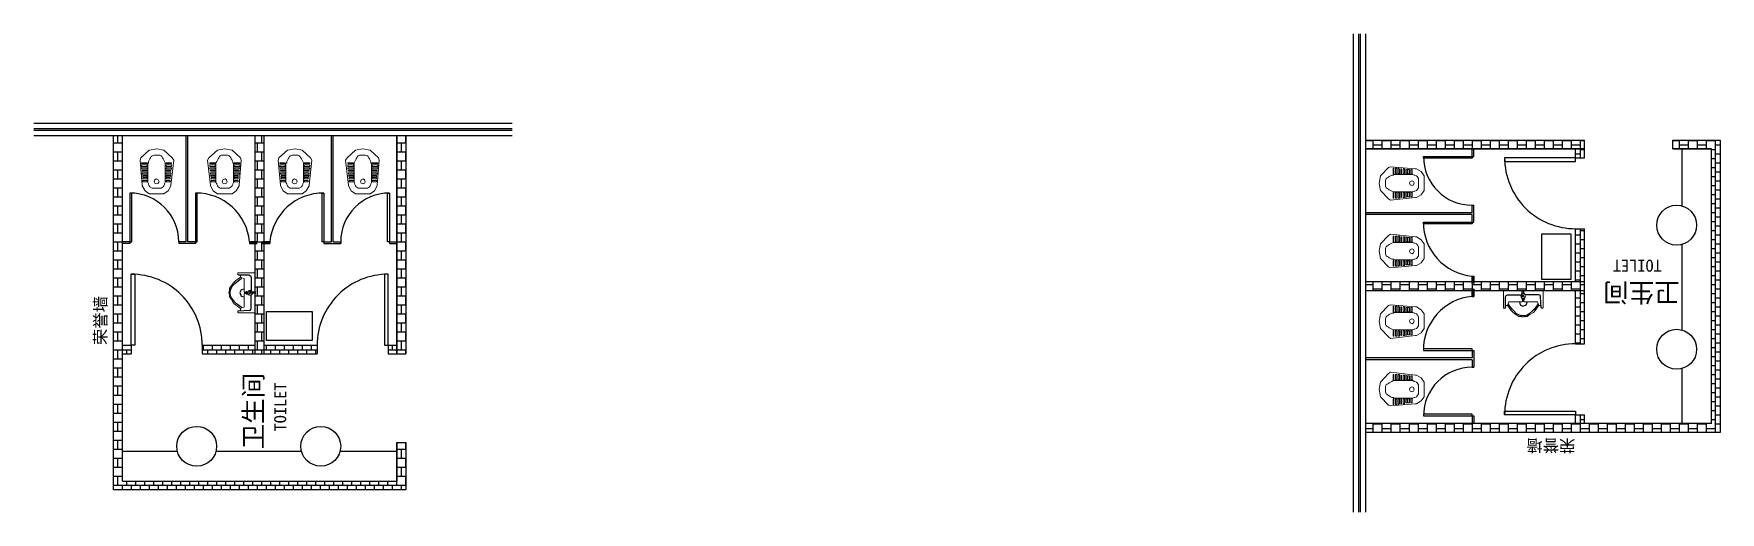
# Model space of a CAD drawing. Header units: millimetres. Extents: x 5625199 to 7433318, y -3316392 to -2552493.
# Drawn here: x 6534075 to 6553111, y -2658920 to -2653520 of the extents above; entities that cross this region are included whole.
import ezdxf

# ---------------------------------------------------------------- set-up
doc = ezdxf.new("R2010")
doc.units = ezdxf.units.MM
for name, color, linetype in [('PL-固定家具', 155, 'Continuous'), ('PL-文字标注', 2, 'Continuous'), ('PL-新建墙体', 5, 'Continuous'), ('PL-活动家具', 15, 'Continuous'), ('PL-门', 4, 'Continuous')]:
    doc.layers.add(name, color=color, linetype=linetype)
doc.styles.add('黑体', font='simhei.ttf')

# ---------------------------------------------------------------- blocks, each defined once
blk = doc.blocks.new('GRDRDRD')
at = {"lineweight": 9}
for points in [[(5099847, -2519310), (5099792, -2519279), (5099760, -2519231), (5099760, -2519145), (5099760, -2519066), (5099792, -2519018), (5099847, -2518987)], [(5099839, -2519073), (5099847, -2519066), (5099863, -2519058), (5099871, -2519058), (5099886, -2519050), (5100100, -2519050)], [(5099847, -2518987), (5099855, -2518987)], [(5100139, -2518955), (5099855, -2518987)], [(5100100, -2519050), (5100107, -2519050)], [(5100107, -2519050), (5100123, -2519058), (5100139, -2519066), (5100155, -2519073), (5100163, -2519081), (5100178, -2519089), (5100186, -2519097)], [(5100139, -2518955), (5100163, -2518971)], [(5100163, -2518971), (5100250, -2519066), (5100265, -2519145), (5100250, -2519231), (5100163, -2519326)], [(5099823, -2519097), (5099839, -2519073)], [(5099823, -2519200), (5099823, -2519097)], [(5099839, -2519223), (5099823, -2519200)], [(5100107, -2519247), (5100100, -2519247), (5099886, -2519247), (5099871, -2519239), (5099863, -2519239), (5099847, -2519231), (5099839, -2519223)], [(5100107, -2519239), (5100100, -2519247)], [(5100186, -2519200), (5100178, -2519208), (5100163, -2519216), (5100155, -2519223), (5100139, -2519231), (5100123, -2519239), (5100107, -2519239)], [(5100186, -2519097), (5100194, -2519113)], [(5100194, -2519176), (5100186, -2519200)], [(5100194, -2519176), (5100194, -2519113)], [(5100139, -2519334), (5099855, -2519310), (5099847, -2519310)], [(5100163, -2519326), (5100139, -2519334)]]:
    blk.add_lwpolyline(points, dxfattribs=at)
at = {"lineweight": 13}
for points in [[(5099894, -2518995), (5099910, -2518995), (5099910, -2519042), (5099894, -2519042)], [(5099926, -2518995), (5099942, -2518995), (5099942, -2519042), (5099926, -2519042)], [(5099950, -2518995), (5099965, -2518987), (5099965, -2519042), (5099950, -2519042)], [(5099981, -2518987), (5099997, -2518987), (5099997, -2519042), (5099981, -2519042)], [(5100013, -2518987), (5100021, -2518987), (5100021, -2519042), (5100013, -2519042)], [(5100052, -2519042), (5100036, -2519042), (5100036, -2518979), (5100052, -2518979)], [(5100084, -2519042), (5100068, -2519042), (5100068, -2518979), (5100084, -2518979)], [(5100107, -2519042), (5100100, -2519042), (5100100, -2518979), (5100107, -2518979)], [(5099894, -2519176), (5099878, -2519168), (5099871, -2519152), (5099878, -2519129), (5099894, -2519121), (5099918, -2519129), (5099926, -2519152), (5099918, -2519168)], [(5100084, -2519318), (5100068, -2519318), (5100068, -2519255), (5100084, -2519255)], [(5100100, -2519318), (5100100, -2519255), (5100107, -2519255), (5100107, -2519318)]]:
    blk.add_lwpolyline(points, close=True, dxfattribs=at)
for points in [[(5099894, -2519302), (5099894, -2519255), (5099910, -2519255), (5099910, -2519302)], [(5099910, -2519302), (5099894, -2519302)], [(5099926, -2519302), (5099926, -2519255), (5099942, -2519255), (5099942, -2519302)], [(5099942, -2519302), (5099926, -2519302)], [(5099950, -2519302), (5099950, -2519255), (5099965, -2519255), (5099965, -2519302)], [(5099965, -2519302), (5099950, -2519302)], [(5099981, -2519310), (5099981, -2519255), (5099997, -2519255), (5099997, -2519310)], [(5099997, -2519310), (5099981, -2519310)], [(5100013, -2519310), (5100013, -2519255), (5100021, -2519255), (5100021, -2519310)], [(5100021, -2519310), (5100013, -2519310)], [(5100036, -2519310), (5100036, -2519255), (5100052, -2519255), (5100052, -2519318), (5100036, -2519310)]]:
    blk.add_lwpolyline(points, dxfattribs=at)
blk = doc.blocks.new('SFSEEE')
at = {"lineweight": 9}
for points in [[(5103261, -2495352), (5103269, -2495352), (5103269, -2495375), (5103261, -2495375), (5103072, -2495375), (5103072, -2494925), (5103261, -2494925), (5103269, -2494933), (5103269, -2494949), (5103261, -2494949)], [(5103198, -2495139), (5103198, -2495012), (5103198, -2494989), (5103222, -2494981), (5103238, -2494973)], [(5103246, -2494949), (5103238, -2494957), (5103238, -2494965), (5103238, -2494973), (5103269, -2494996), (5103293, -2495012), (5103317, -2495036), (5103340, -2495075), (5103364, -2495107), (5103364, -2495123), (5103372, -2495154), (5103364, -2495178), (5103364, -2495202), (5103340, -2495233), (5103317, -2495265), (5103293, -2495289), (5103269, -2495304), (5103238, -2495328), (5103238, -2495336), (5103238, -2495344), (5103246, -2495352)], [(5103238, -2495328), (5103222, -2495320), (5103198, -2495312), (5103198, -2495296), (5103198, -2495162)]]:
    blk.add_lwpolyline(points, dxfattribs=at)
at = {"lineweight": 25}
for points in [[(5103261, -2494949), (5103143, -2494957), (5103127, -2494957), (5103119, -2494973), (5103119, -2495123)], [(5103222, -2494981), (5103230, -2494989), (5103261, -2495012), (5103285, -2495028), (5103301, -2495044), (5103332, -2495083), (5103348, -2495107), (5103356, -2495131), (5103356, -2495154), (5103356, -2495170), (5103348, -2495194), (5103332, -2495225), (5103301, -2495257), (5103285, -2495273), (5103261, -2495289), (5103230, -2495312), (5103222, -2495320)], [(5103072, -2495146), (5103096, -2495146), (5103104, -2495139)], [(5103104, -2495162), (5103096, -2495162), (5103072, -2495162), (5103072, -2495139)], [(5103261, -2495352), (5103143, -2495352), (5103127, -2495344), (5103119, -2495328), (5103119, -2495178)], [(5103159, -2495139), (5103159, -2495131)], [(5103159, -2495162), (5103159, -2495154)], [(5103167, -2495146), (5103175, -2495146), (5103182, -2495146)], [(5103167, -2495154), (5103175, -2495154), (5103182, -2495154)], [(5103175, -2495162), (5103175, -2495154)], [(5103182, -2495146), (5103190, -2495146), (5103190, -2495139), (5103190, -2495162), (5103190, -2495139), (5103190, -2495162), (5103182, -2495154)], [(5103198, -2495194), (5103230, -2495186), (5103246, -2495154), (5103230, -2495115), (5103198, -2495107)]]:
    blk.add_lwpolyline(points, dxfattribs=at)
for points in [[(5103072, -2495139), (5103072, -2495162), (5103072, -2495146)], [(5103127, -2495123), (5103111, -2495131), (5103104, -2495154), (5103111, -2495170), (5103127, -2495178), (5103151, -2495170), (5103159, -2495154), (5103151, -2495131)], [(5103143, -2495154), (5103135, -2495146), (5103127, -2495146), (5103119, -2495154), (5103127, -2495162), (5103135, -2495162)], [(5103175, -2495162), (5103175, -2495139), (5103167, -2495139), (5103167, -2495162)]]:
    blk.add_lwpolyline(points, close=True, dxfattribs=at)

msp = doc.modelspace()

# ---------------------------------------------------------------- hatches: boundary and pattern name
at = {"layer": 'PL-新建墙体'}
h = msp.add_hatch(dxfattribs=at)
h.set_pattern_fill('AR-B88', color=250, scale=0.5, angle=180)
h.set_pattern_definition([(180, (4359154.67, -8308283.8), (-1e-14, -101.6), []), (270, (4359154.67, -8308283.795), (50.8, -101.6), [101.6, -101.6])])
h.paths.add_polyline_path([(6534974.03, -2654667.67), (6534974.01, -2658667.84), (6538274.4, -2658667.84), (6538274.4, -2658133.63), (6538174.29, -2658133.63), (6538174.29, -2658567.63), (6535076.12, -2658567.63), (6535076.14, -2654667.67)])
h.paths.add_polyline_path([(6536575.21, -2654667.67), (6536575.21, -2657133.63), (6536675.21, -2657133.63), (6536675.21, -2654667.67)])
h.paths.add_polyline_path([(6536575.21, -2657033.63), (6535975.89, -2657033.63), (6535975.89, -2657133.63), (6536575.21, -2657133.63)])
h.paths.add_polyline_path([(6536675.21, -2657133.63), (6537274.3, -2657133.63), (6537274.3, -2657033.63), (6536675.21, -2657033.63)])
h.paths.add_polyline_path([(6535076.13, -2657033.63), (6535076.13, -2657133.63), (6535175.89, -2657133.63), (6535175.89, -2657033.63), (6535076.13, -2657033.63)])
h.paths.add_polyline_path([(6538174.29, -2657033.63), (6538074.3, -2657033.63), (6538074.3, -2657133.63), (6538174.29, -2657133.63)])
h.paths.add_polyline_path([(6538174.29, -2657133.63), (6538274.4, -2657133.63), (6538274.4, -2654667.68), (6538174.29, -2654667.68), (6538174.29, -2657033.63)])
h = msp.add_hatch(dxfattribs=at)
h.set_pattern_fill('AR-B88', color=250, scale=0.5, angle=270)
h.set_pattern_definition([(270, (12202726.75, -4833839.67), (101.6, -2e-14), []), (360, (12202726.747, -4833839.667), (101.6, 50.8), [101.6, -101.6])])
h.paths.add_polyline_path([(6549110.63, -2658020.31), (6553110.79, -2658020.33), (6553110.79, -2654719.94), (6552576.58, -2654719.94), (6552576.58, -2654820.05), (6553010.58, -2654820.05), (6553010.58, -2657918.22), (6549110.63, -2657918.2)])
h.paths.add_polyline_path([(6549110.63, -2656419.13), (6551576.58, -2656419.13), (6551576.58, -2656319.13), (6549110.63, -2656319.13)])
h.paths.add_polyline_path([(6551476.58, -2656419.13), (6551476.58, -2657018.45), (6551576.58, -2657018.45), (6551576.58, -2656419.13)])
h.paths.add_polyline_path([(6551576.58, -2656319.13), (6551576.58, -2655720.04), (6551476.58, -2655720.04), (6551476.58, -2656319.13)])
h.paths.add_polyline_path([(6551476.58, -2657918.21), (6551576.58, -2657918.21), (6551576.58, -2657818.45), (6551476.58, -2657818.45), (6551476.58, -2657918.21)])
h.paths.add_polyline_path([(6551476.58, -2654820.05), (6551476.58, -2654920.04), (6551576.58, -2654920.04), (6551576.58, -2654820.05)])
h.paths.add_polyline_path([(6551576.58, -2654820.05), (6551576.58, -2654719.94), (6549110.63, -2654719.94), (6549110.63, -2654820.05), (6551476.58, -2654820.05)])

# ---------------------------------------------------------------- linework, layer by layer
at = {"color": 250, "ltscale": 500}
for p, q in [((6548970.63, -2658919.76), (6548970.63, -2653519.76)), ((6549110.63, -2658919.76), (6549110.63, -2653519.76)), ((6534074.57, -2654527.67), (6539474.57, -2654527.67)), ((6534074.57, -2654667.67), (6539474.57, -2654667.67))]:
    msp.add_line(p, q, dxfattribs=at)
at = {"color": 3, "ltscale": 500}
for p, q in [((6549030.63, -2658919.76), (6549030.63, -2653519.76)), ((6549050.63, -2658919.76), (6549050.63, -2653519.76)), ((6534074.57, -2654587.67), (6539474.57, -2654587.67)), ((6534074.57, -2654607.67), (6539474.57, -2654607.67))]:
    msp.add_line(p, q, dxfattribs=at)
at = {"ltscale": 500}
for p, q in [((6538174.29, -2654667.66), (6538174.29, -2657133.63)), ((6538274.4, -2654667.66), (6538274.4, -2654667.66)), ((6549110.61, -2654719.94), (6549110.61, -2654719.94)), ((6553110.79, -2654719.94), (6553110.79, -2656622.58)), ((6549110.61, -2654820.05), (6551576.58, -2654820.05)), ((6538274.4, -2658667.84), (6536371.75, -2658667.84))]:
    msp.add_line(p, q, dxfattribs=at)
at = {"layer": 'PL-固定家具', "ltscale": 500}
for p, q in [((6535795.68, -2655867.65), (6535795.68, -2654667.65)), ((6535815.68, -2655867.65), (6535815.68, -2654667.65)), ((6537434.52, -2655867.65), (6537434.52, -2654667.65)), ((6537454.52, -2655867.65), (6537454.52, -2654667.65)), ((6550310.6, -2654905.05), (6550310.6, -2654820.28)), ((6550310.6, -2654905.05), (6550330.6, -2654905.05)), ((6550330.6, -2654905.05), (6550330.6, -2654820.28)), ((6550310.6, -2655539.82), (6549110.6, -2655539.82)), ((6550310.6, -2655539.82), (6550310.6, -2655455.05)), ((6550310.6, -2655455.05), (6550330.6, -2655455.05)), ((6550330.6, -2655644.58), (6550330.6, -2655455.05)), ((6550310.6, -2655559.82), (6549110.6, -2655559.82)), ((6550310.6, -2655644.58), (6550310.6, -2655559.82)), ((6550310.6, -2655644.58), (6550330.6, -2655644.58)), ((6535160.9, -2655867.65), (6535076.13, -2655867.65)), ((6535160.9, -2655887.65), (6535076.13, -2655887.65)), ((6535160.9, -2655867.65), (6535160.9, -2655887.65)), ((6535795.68, -2655867.65), (6535710.9, -2655867.65)), ((6535710.9, -2655867.65), (6535710.9, -2655887.65)), ((6535900.43, -2655887.65), (6535710.9, -2655887.65)), ((6535900.43, -2655867.65), (6535815.68, -2655867.65)), ((6535900.43, -2655867.65), (6535900.43, -2655887.65)), ((6536595.22, -2655867.65), (6536510.43, -2655867.65)), ((6536510.43, -2655867.65), (6536595.2, -2655867.65)), ((6536510.43, -2655867.65), (6536510.43, -2655887.65)), ((6536595.22, -2655887.65), (6536510.43, -2655887.65)), ((6536510.43, -2655887.65), (6536595.2, -2655887.65)), ((6536654.97, -2655867.65), (6536739.76, -2655867.65)), ((6536654.97, -2655887.65), (6536739.76, -2655887.65)), ((6536739.76, -2655867.65), (6536654.99, -2655867.65)), ((6536739.76, -2655887.65), (6536654.99, -2655887.65)), ((6536739.76, -2655867.65), (6536739.76, -2655887.65)), ((6537349.76, -2655867.65), (6537434.52, -2655867.65)), ((6537349.76, -2655867.65), (6537349.76, -2655887.65)), ((6537349.76, -2655887.65), (6537539.29, -2655887.65)), ((6537454.52, -2655867.65), (6537539.29, -2655867.65)), ((6537539.29, -2655867.65), (6537539.29, -2655887.65)), ((6538089.29, -2655867.65), (6538174.06, -2655867.65)), ((6538089.29, -2655867.65), (6538089.29, -2655887.65)), ((6538089.29, -2655887.65), (6538174.06, -2655887.65)), ((6550310.6, -2656339.37), (6550310.6, -2656254.58)), ((6550310.6, -2656254.58), (6550310.6, -2656339.35)), ((6550310.6, -2656254.58), (6550330.6, -2656254.58)), ((6550330.6, -2656339.37), (6550330.6, -2656254.58)), ((6550330.6, -2656254.58), (6550330.6, -2656339.35)), ((6550310.6, -2656399.12), (6550310.6, -2656483.91)), ((6550310.6, -2656483.91), (6550310.6, -2656399.13)), ((6550310.6, -2656483.91), (6550330.6, -2656483.91)), ((6550330.6, -2656399.12), (6550330.6, -2656483.91)), ((6550330.6, -2656483.91), (6550330.6, -2656399.13)), ((6550310.6, -2657178.66), (6549110.6, -2657178.66)), ((6550310.6, -2657198.66), (6549110.6, -2657198.66)), ((6550310.6, -2657093.91), (6550310.6, -2657178.66)), ((6550310.6, -2657093.91), (6550330.6, -2657093.91)), ((6550310.6, -2657198.66), (6550310.6, -2657283.43)), ((6550330.6, -2657093.91), (6550330.6, -2657283.43)), ((6550310.6, -2657283.43), (6550330.6, -2657283.43)), ((6550310.6, -2657833.43), (6550310.6, -2657918.21)), ((6550310.6, -2657833.43), (6550330.6, -2657833.43)), ((6550330.6, -2657833.43), (6550330.6, -2657918.21))]:
    msp.add_line(p, q, dxfattribs=at)
at = {"layer": 'PL-新建墙体'}
for p, q in [((6534974.01, -2658667.84), (6534974.03, -2654667.68)), ((6535076.12, -2658567.63), (6535076.14, -2654667.68)), ((6536575.21, -2657133.63), (6536575.21, -2654667.66)), ((6536675.21, -2657133.63), (6536675.21, -2654667.66)), ((6538174.29, -2657133.63), (6538174.29, -2654667.66)), ((6538274.4, -2654667.66), (6538274.4, -2657133.63)), ((6549110.61, -2654719.94), (6551576.58, -2654719.94)), ((6551576.58, -2654820.05), (6551576.58, -2654719.94)), ((6552576.58, -2654719.94), (6553110.79, -2654719.94)), ((6552576.58, -2654820.05), (6552576.58, -2654719.94)), ((6553110.79, -2654719.94), (6553110.79, -2658020.33)), ((6551576.58, -2654820.05), (6549110.61, -2654820.05)), ((6551476.58, -2654920.04), (6551476.58, -2654820.05)), ((6551476.58, -2654920.04), (6551576.58, -2654920.04)), ((6551576.58, -2654920.04), (6551576.58, -2654820.05)), ((6552576.58, -2654820.05), (6553010.58, -2654820.05)), ((6553010.58, -2654820.05), (6552576.58, -2654820.05)), ((6553010.58, -2657918.22), (6553010.58, -2654820.05)), ((6551476.58, -2656319.94), (6551476.58, -2655720.04)), ((6551476.58, -2655720.04), (6551576.58, -2655720.04)), ((6551576.58, -2657018.45), (6551576.58, -2655720.04)), ((6551576.58, -2656319.13), (6549110.61, -2656319.13)), ((6551576.58, -2656419.13), (6549110.61, -2656419.13)), ((6551476.58, -2657018.45), (6551476.58, -2656418.32)), ((6535076.12, -2657033.63), (6535175.89, -2657033.63)), ((6535175.89, -2657033.63), (6535175.89, -2657133.63)), ((6535975.89, -2657033.63), (6536576.02, -2657033.63)), ((6535975.89, -2657033.63), (6535975.89, -2657133.63)), ((6536674.39, -2657033.63), (6537274.3, -2657033.63)), ((6537274.3, -2657033.63), (6537274.3, -2657133.63)), ((6538074.3, -2657033.63), (6538174.29, -2657033.63)), ((6538074.3, -2657033.63), (6538074.3, -2657133.63)), ((6551476.58, -2657018.45), (6551576.58, -2657018.45)), ((6535076.12, -2657133.63), (6535175.89, -2657133.63)), ((6535975.89, -2657133.63), (6537274.3, -2657133.63)), ((6538074.3, -2657133.63), (6538174.29, -2657133.63)), ((6538174.29, -2657133.63), (6538274.4, -2657133.63)), ((6551476.58, -2657918.22), (6551476.58, -2657818.45)), ((6551476.58, -2657818.45), (6551576.58, -2657818.45)), ((6551576.58, -2657918.22), (6551576.58, -2657818.45)), ((6553010.58, -2657918.22), (6549110.63, -2657918.2)), ((6553110.79, -2658020.33), (6549110.63, -2658020.31)), ((6538174.29, -2658133.63), (6538174.29, -2658567.63)), ((6538174.29, -2658567.63), (6538174.29, -2658133.63)), ((6538174.29, -2658133.63), (6538274.4, -2658133.63)), ((6538274.4, -2658133.63), (6538274.4, -2658667.84)), ((6535076.12, -2658567.63), (6538174.29, -2658567.63)), ((6538274.4, -2658667.84), (6534974.01, -2658667.84))]:
    msp.add_line(p, q, dxfattribs=at)
at = {"layer": 'PL-活动家具'}
for p, q in [((6552676.58, -2654820.05), (6552676.58, -2655462.51)), ((6552676.57, -2655897.14), (6552676.57, -2656863.14)), ((6552676.57, -2657297.77), (6552676.57, -2657918.22)), ((6535696.57, -2658233.62), (6535076.12, -2658233.61)), ((6537097.2, -2658233.62), (6536131.2, -2658233.62)), ((6538174.29, -2658233.63), (6537531.83, -2658233.63))]:
    msp.add_line(p, q, dxfattribs=at)
for points in [[(6551424.91, -2656293.93), (6551098.39, -2656293.93), (6551098.39, -2655776.8), (6551424.91, -2655776.8)], [(6536700.41, -2656981.96), (6536700.41, -2656655.44), (6537217.54, -2656655.44), (6537217.54, -2656981.96)]]:
    msp.add_lwpolyline(points, close=True, dxfattribs=at)
for centre in [(6552618.28, -2655679.83), (6552618.28, -2657080.45), (6535913.89, -2658175.32), (6537314.51, -2658175.32)]:
    msp.add_circle(centre, 225, dxfattribs=at)
at = {"layer": 'PL-门'}
for points in [[(6550310.6, -2654925.05), (6549760.6, -2654925.05), (6549760.6, -2654905.05), (6550310.6, -2654905.05)], [(6551476.58, -2654920.04), (6550676.58, -2654920.04), (6550676.58, -2654960.04), (6551476.58, -2654960.04)], [(6535180.9, -2655867.65), (6535180.9, -2655317.65), (6535160.9, -2655317.65), (6535160.9, -2655867.65)], [(6535920.43, -2655867.65), (6535920.43, -2655317.65), (6535900.43, -2655317.65), (6535900.43, -2655867.65)], [(6537329.76, -2655867.65), (6537329.76, -2655317.65), (6537349.76, -2655317.65), (6537349.76, -2655867.65)], [(6538069.29, -2655867.65), (6538069.29, -2655317.65), (6538089.29, -2655317.65), (6538089.29, -2655867.65)], [(6550310.6, -2655664.58), (6549760.6, -2655664.58), (6549760.6, -2655644.58), (6550310.6, -2655644.58)], [(6535175.89, -2657033.63), (6535175.89, -2656233.63), (6535215.89, -2656233.63), (6535215.89, -2657033.63)], [(6538074.3, -2657033.63), (6538074.3, -2656233.63), (6538034.3, -2656233.63), (6538034.3, -2657033.63)], [(6550310.6, -2657073.91), (6549760.6, -2657073.91), (6549760.6, -2657093.91), (6550310.6, -2657093.91)], [(6550310.6, -2657813.43), (6549760.6, -2657813.43), (6549760.6, -2657833.43), (6550310.6, -2657833.43)], [(6551476.58, -2657818.44), (6550676.58, -2657818.44), (6550676.58, -2657778.44), (6551476.58, -2657778.44)]]:
    msp.add_lwpolyline(points, close=True, dxfattribs=at)
at = {"layer": 'PL-门', "color": 250}
for centre, radius, start, end in [((6550310.6, -2654905.05), 550, 180, 270), ((6551476.58, -2654920.04), 800, 180, 270.141393), ((6535160.9, -2655867.65), 550, 0, 90), ((6535908.84, -2655921.6), 604.01, 5.124323, 90.79755), ((6537341.35, -2655921.6), 604.01, 89.20245, 174.875677), ((6538089.29, -2655867.65), 550, 90, 180), ((6550364.55, -2655652.99), 604.01, 179.20245, 264.875677), ((6535175.89, -2657033.63), 800, 359.858607, 90), ((6538074.3, -2657033.63), 800, 90, 180.141393), ((6550364.55, -2657085.5), 604.01, 95.124323, 180.79755), ((6551476.58, -2657818.44), 800, 89.858607, 180), ((6550310.6, -2657833.43), 550, 90, 180)]:
    msp.add_arc(centre, radius, start, end, dxfattribs=at)

# ---------------------------------------------------------------- block references
at = {"layer": 'PL-活动家具', "xscale": -1, "rotation": 270}
for p in [(9054609.81, -7755084.56), (9056168.65, -7755084.56)]:
    msp.add_blockref('GRDRDRD', p, dxfattribs=at)
at = {"layer": 'PL-活动家具'}
for name, p, rotation in [('GRDRDRD', (4017081.54, -7755084.56), 90), ('GRDRDRD', (4018640.39, -7755084.56), 90), ('GRDRDRD', (11649527.51, -5174353.95), 180), ('SFSEEE', (11639647.15, -5151594.33), 180), ('SFSEEE', (9046037.28, 2446652.81), 270), ('GRDRDRD', (11649527.51, -5175912.79), 180)]:
    msp.add_blockref(name, p, dxfattribs=dict(at, rotation=rotation))
at = {"layer": 'PL-活动家具', "xscale": -1}
for p in [(11649527.51, -136825.69), (11649527.51, -138384.53)]:
    msp.add_blockref('GRDRDRD', p, dxfattribs=at)

# ---------------------------------------------------------------- texts
at = {"layer": 'PL-文字标注', "color": 2, "style": '黑体'}
for s, height, rotation, p in [('TOILET', 135.168, 180, (6552450.72, -2656069.79)), ('卫生间', 211.2, 180, (6552653.72, -2656335.42)), ('荣誉墙', 135.168, 90, (6534894.75, -2657032.7)), ('卫生间', 211.2, 90, (6536658.92, -2658210.77)), ('TOILET', 135.168, 90, (6536924.54, -2658007.77)), ('荣誉墙', 135.168, 180, (6551475.65, -2658099.58))]:
    msp.add_text(s, height=height, rotation=rotation, dxfattribs=at).set_placement(p)

doc.saveas('drawing.dxf')
